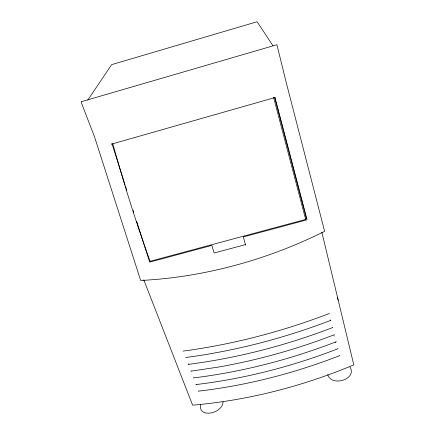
<?xml version="1.0" encoding="UTF-8"?>
<svg xmlns="http://www.w3.org/2000/svg" width="435" height="435" viewBox="0 0 435 435"><rect width="100%" height="100%" fill="white"/><g stroke="black" fill="none" stroke-linecap="round" stroke-linejoin="round"><path stroke-width="0.65" d="M223.008 401.761C223.28 413.049 198.148 419.4 200.481 404.338M198.686 390.831L198.436 391.157C246.846 385.502 294.43 373.273 339.822 355.574L339.762 355.585M196.19 384.263L195.94 384.578C244.6 378.754 292.423 366.417 338.093 348.68L337.951 348.625M191.117 370.897L190.856 371.196L219.196 366.95C258.564 359.946 297.225 349.077 334.52 334.667M87.74 100.159L111.632 64.641L257.107 21.75L272.919 45.68M188.73 363.839L188.268 364.389C237.689 358.038 286.241 345.395 332.731 327.528L332.536 327.337M193.602 377.797L193.412 377.928C242.328 371.925 290.401 359.484 336.342 341.698M185.854 357.396L185.761 357.494C235.406 350.958 284.175 338.202 330.921 320.307L330.388 319.964M329.371 313.483L328.74 313.738C282 331.573 233.274 344.357 183.673 351.023L183.037 351.099M305.18 218.99L306.49 218.636L274.659 97.348L275.121 97.505L111.458 144.148L112.029 143.887L124.981 184.598M245.552 244.584L214.14 253.007L211.888 245.4L149.651 262.147L136.699 221.437M273.283 97.739L274.963 97.451L307.061 219.789L243.372 236.928L245.574 245.269M349.996 366.961C357.467 379.407 331.361 387.199 327.772 374.638M143.773 279.825L192.613 405.186C248.021 400.385 302.532 386.356 353.791 364.867L321.851 232.241M337.245 297.611L338.196 300.106M112.795 143.767C123.834 183.369 136.041 222.666 150.157 261.288L305.669 219.43L273.729 97.902M125.389 185.892L126.83 190.416M133.202 210.448L133.817 212.389M334.047 335.657L334.172 336.163M335.684 342.16L335.809 342.66M81.693 101.605L81.209 102.296L94.596 137.063L140.668 280.477C204.548 277.198 267.438 259.809 324.635 231.338L286.138 82.193L276.91 44.734L81.693 101.605"/></g></svg>
